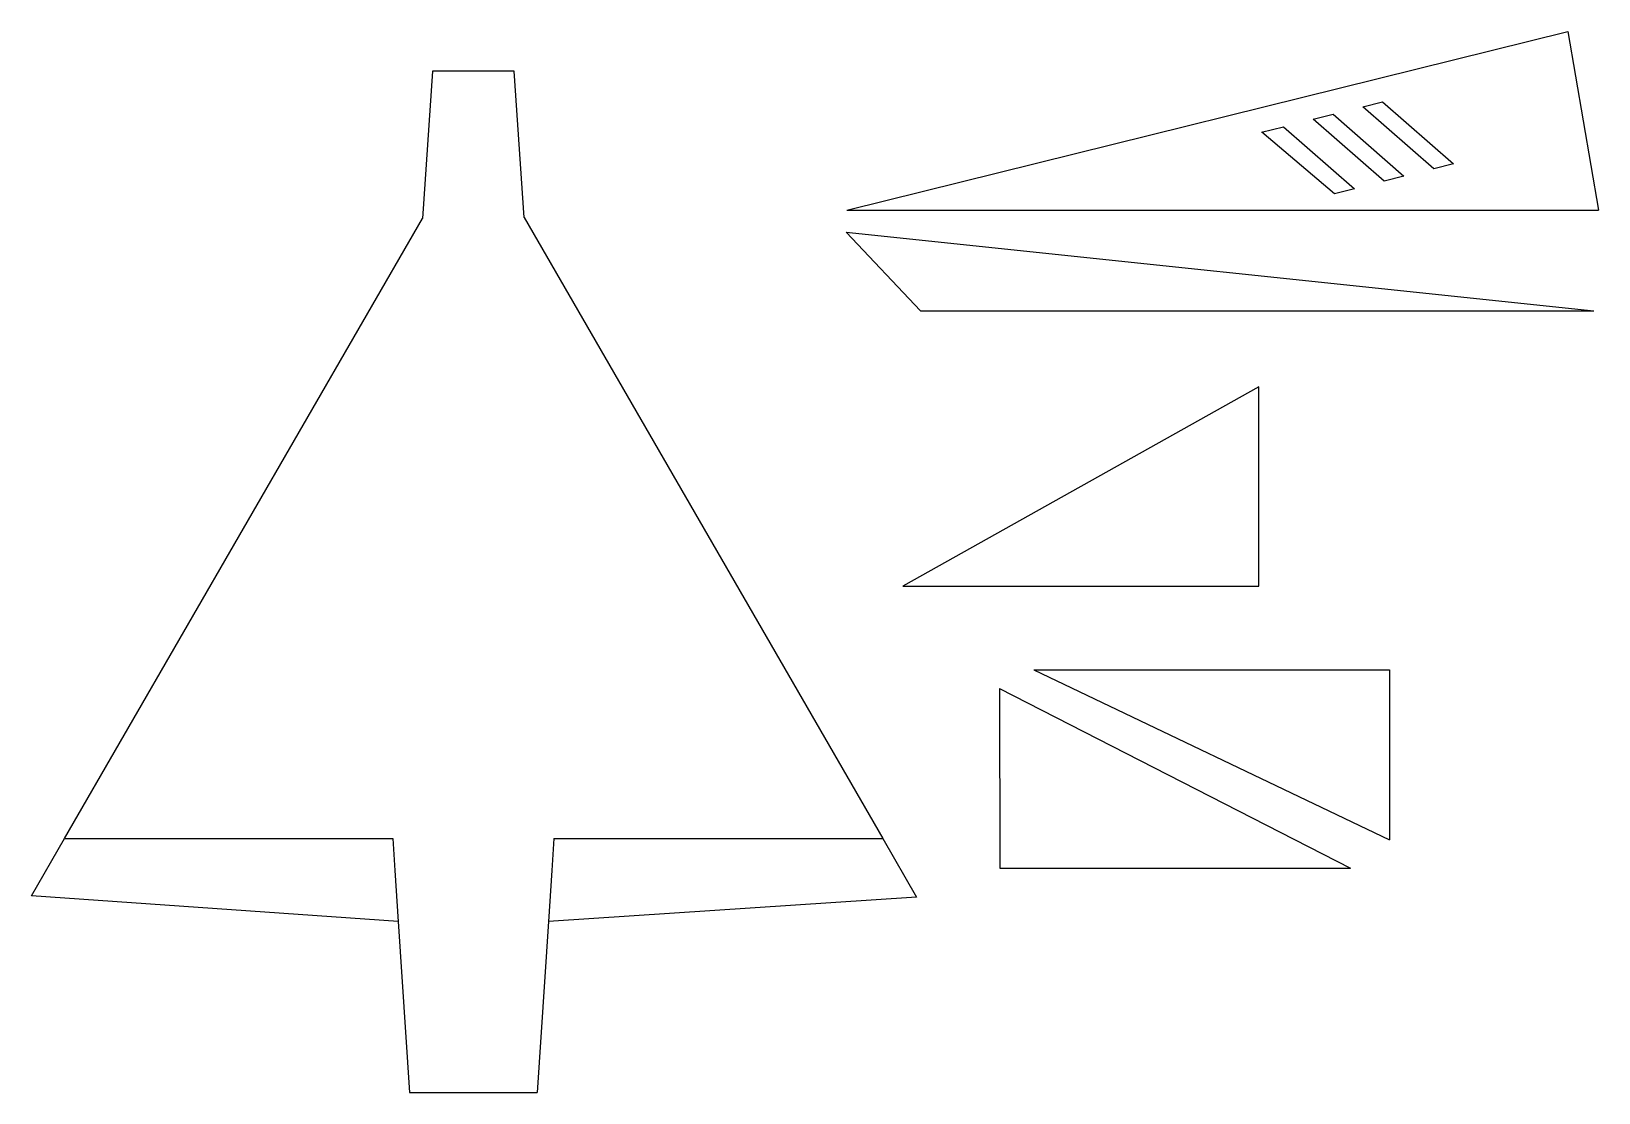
# Model space of a CAD drawing. Extents: x -763 to -149, y 23 to 438.
import ezdxf

# ---------------------------------------------------------------- set-up
doc = ezdxf.new("R2010")
doc.units = 0
doc.header["$MEASUREMENT"] = 0
for name, color, linetype in [('FirstCut', 1, 'Continuous'), ('Layer0', 7, 'Continuous'), ('LeftRearLower-a', 7, 'Continuous'), ('LowerFrontLeft-b', 7, 'Continuous'), ('TailLeft-a', 7, 'Continuous'), ('UpperLeftFront-a', 7, 'Continuous'), ('UpperRearLeft-b', 7, 'Continuous')]:
    doc.layers.add(name, color=color, linetype=linetype)

msp = doc.modelspace()

# ---------------------------------------------------------------- linework, layer by layer
at = {"layer": 'FirstCut', "linetype": 'ByBlock'}
for p, q in [((-260.76, 404.07), (-253, 406.01)), ((-253, 406.01), (-225.24, 381.72)), ((-241.36, 408.92), (-233.6, 410.86)), ((-213.6, 384.63), (-241.36, 408.92)), ((-233.6, 410.86), (-205.84, 386.57)), ((-281.03, 398.99), (-272.4, 401.16)), ((-252.4, 374.92), (-280.93, 399.01)), ((-272.4, 401.16), (-244.64, 376.86)), ((-233, 379.77), (-260.76, 404.07)), ((-225.24, 381.72), (-233, 379.77)), ((-205.84, 386.57), (-213.6, 384.63)), ((-244.64, 376.86), (-252.4, 374.92))]:
    msp.add_line(p, q, dxfattribs=at)
at = {"layer": 'Layer0'}
for p, q in [((-605.6, 422.94), (-609.56, 365.15)), ((-573.6, 422.94), (-605.6, 422.94)), ((-569.67, 365.57), (-573.6, 422.94)), ((-749.68, 122.44), (-609.56, 365.15)), ((-569.67, 365.57), (-429.31, 122.44)), ((-762.67, 99.94), (-749.68, 122.44)), ((-749.68, 122.44), (-621.14, 122.44)), ((-621.14, 122.44), (-620.32, 109.94)), ((-558.06, 122.44), (-558.89, 109.94)), ((-558.06, 122.44), (-429.31, 122.44)), ((-429.31, 122.44), (-416.07, 99.51)), ((-620.32, 109.94), (-619.01, 89.98)), ((-558.89, 109.94), (-560.2, 89.9)), ((-619.01, 89.98), (-762.67, 99.94)), ((-416.07, 99.51), (-560.2, 89.9)), ((-619.01, 89.98), (-614.6, 22.94)), ((-560.2, 89.9), (-564.6, 22.94)), ((-614.6, 22.94), (-564.6, 22.94))]:
    msp.add_line(p, q, dxfattribs=at)
at = {"layer": 'LeftRearLower-a'}
for p, q in [((-383.62, 181.19), (-246.13, 110.9)), ((-383.62, 181.19), (-383.42, 110.9)), ((-383.42, 110.9), (-345.84, 110.9)), ((-345.84, 110.9), (-333.32, 110.9)), ((-333.32, 110.9), (-313.31, 110.9)), ((-313.31, 110.9), (-246.13, 110.9))]:
    msp.add_line(p, q, dxfattribs=at)
at = {"layer": 'LowerFrontLeft-b'}
for p, q in [((-443.61, 359.86), (-150.89, 329.02)), ((-443.61, 359.86), (-414.5, 329.02)), ((-414.5, 329.02), (-297.49, 329.02)), ((-297.49, 329.02), (-150.89, 329.02))]:
    msp.add_line(p, q, dxfattribs=at)
at = {"layer": 'TailLeft-a'}
for p, q in [((-282.1, 299.24), (-421.43, 221.24)), ((-282.1, 221.24), (-282.1, 299.24)), ((-421.43, 221.24), (-282.1, 221.24))]:
    msp.add_line(p, q, dxfattribs=at)
at = {"layer": 'UpperLeftFront-a'}
for p, q in [((-443.34, 368.51), (-161.04, 438.49)), ((-161.04, 438.49), (-149, 368.51)), ((-443.34, 368.51), (-149, 368.51))]:
    msp.add_line(p, q, dxfattribs=at)
at = {"layer": 'UpperRearLeft-b'}
for p, q in [((-370.17, 188.55), (-230.84, 188.55)), ((-370.17, 188.55), (-230.84, 121.97)), ((-230.84, 188.55), (-230.84, 121.97))]:
    msp.add_line(p, q, dxfattribs=at)

doc.saveas('drawing.dxf')
